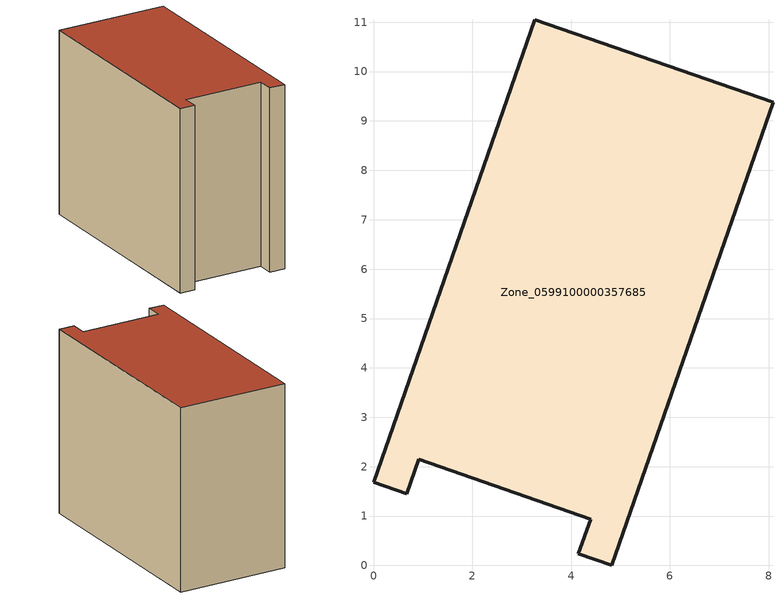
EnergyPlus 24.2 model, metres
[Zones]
Zone_0599100000357685
 floor ground (C_G): 0,1.69 3.27,11.05 8.09,9.38 4.83,0 4.15,0.24 4.4,0.94 0.92,2.15 0.67,1.45 z0
 wall outside (C_F): 3.27,11.05 0,1.69 0.67,1.45 0.92,2.15 4.4,0.94 4.15,0.24 4.83,0 8.09,9.38 3.27,11.05 z0:8.42
 roof outside (C_R): 4.15,0.24 4.83,0 8.09,9.38 3.27,11.05 0,1.69 0.67,1.45 0.92,2.15 4.4,0.94 z8.42
[BUILDING]
Pand.0599100000357685: North Axis=0; Terrain=City; Loads Convergence Tolerance Value=0.04; Temperature Convergence Tolerance Value=0.4; Solar Distribution=FullExterior; Maximum Number of Warmup Days=25; Minimum Number of Warmup Days=1
[Site:Location]
Rotterdam.The.Hague.AP_ZH_NLD Design_Conditions: Latitude=51.96; Longitude=4.45; Time Zone=1; Elevation=-4.5
[SITE:GROUNDTEMPERATURE:BUILDINGSURFACE]
18, 18, 18, 18, 18, 18, 18, 18, 18, 18, 18, 18
[MATERIAL] Thermal Absorptance=0.9; Solar Absorptance=0.7; Visible Absorptance=0.7
Name | Roughness | Thickness | Conductivity | Density | Specific Heat
G.TI.1992-2005 | MediumSmooth | 0.15 | 0.06 | 540 | 1210
F.TI.1992-2005 | Rough | 0.3 | 0.12 | 1920 | 840
R.TI.1992-2005 | MediumRough | 0.2 | 0.08 | 1500 | 1000
[CONSTRUCTION]
C_G: G.TI.1992-2005
C_F: F.TI.1992-2005
C_R: R.TI.1992-2005
[ZONE]
Zone_0599100000357685: Type=1; Multiplier=1; Ceiling Height=Autocalculate; Volume=Autocalculate; Floor Area=autocalculate; Part of Total Floor Area=Yes
[ZONEINFILTRATION:DESIGNFLOWRATE]
Infil_Zone_0599100000357685: Zone or ZoneList or Space or SpaceList=Zone_0599100000357685; Schedule=AlwaysOn; Design Flow Rate Calculation Method=Flow/Area; Flow Rate per Floor Area=0.0015; Constant Term Coefficient=1; Temperature Term Coefficient=0; Velocity Term Coefficient=0; Velocity Squared Term Coefficient=0
[HVACTEMPLATE:ZONE:IDEALLOADSAIRSYSTEM]
Zone_0599100000357685: Maximum Heating Supply Air Temperature=50; Minimum Cooling Supply Air Temperature=13; Maximum Heating Supply Air Humidity Ratio=0.0156; Minimum Cooling Supply Air Humidity Ratio=0.0077; Heating Limit=NoLimit; Cooling Limit=NoLimit; Dehumidification Control Type=ConstantSensibleHeatRatio; Cooling Sensible Heat Ratio=0.7; Dehumidification Setpoint=60; Humidification Control Type=None; Humidification Setpoint=30; Outdoor Air Method=None; Outdoor Air Flow Rate per Person=0.00944; Outdoor Air Flow Rate per Zone Floor Area=0; Outdoor Air Flow Rate per Zone=0; Demand Controlled Ventilation Type=None; Outdoor Air Economizer Type=NoEconomizer; Heat Recovery Type=None; Sensible Heat Recovery Effectiveness=0.7; Latent Heat Recovery Effectiveness=0.65
[ZONECONTROL:THERMOSTAT]
ThermostatControl_Zone_0599100000357685: Zone or ZoneList=Zone_0599100000357685; Control Type Schedule=DualSetpointControlType; Control 1=Thermostat_Zone_0599100000357685; Temperature Difference Between Cutout And Setpoint=0
[THERMOSTATSETPOINT:DUALSETPOINT]
Thermostat_Zone_0599100000357685: Heating Setpoint Temperature Schedule=HeatingSetpoint_Zone_0599100000357685; Cooling Setpoint Temperature Schedule=CoolingSetpoint_Zone_0599100000357685
[SCHEDULE:COMPACT]
HeatingSetpoint_Zone_0599100000357685: Through: 12/31, For: AllDays, Until: 24:00, 21
CoolingSetpoint_Zone_0599100000357685: Through: 12/31, For: AllDays, Until: 24:00, 24
DualSetpointControlType: Through: 12/31, For: AllDays, Until: 24:00, 4
AlwaysOn: Through: 12/31, For: AllDays, Until: 24:00, 1
